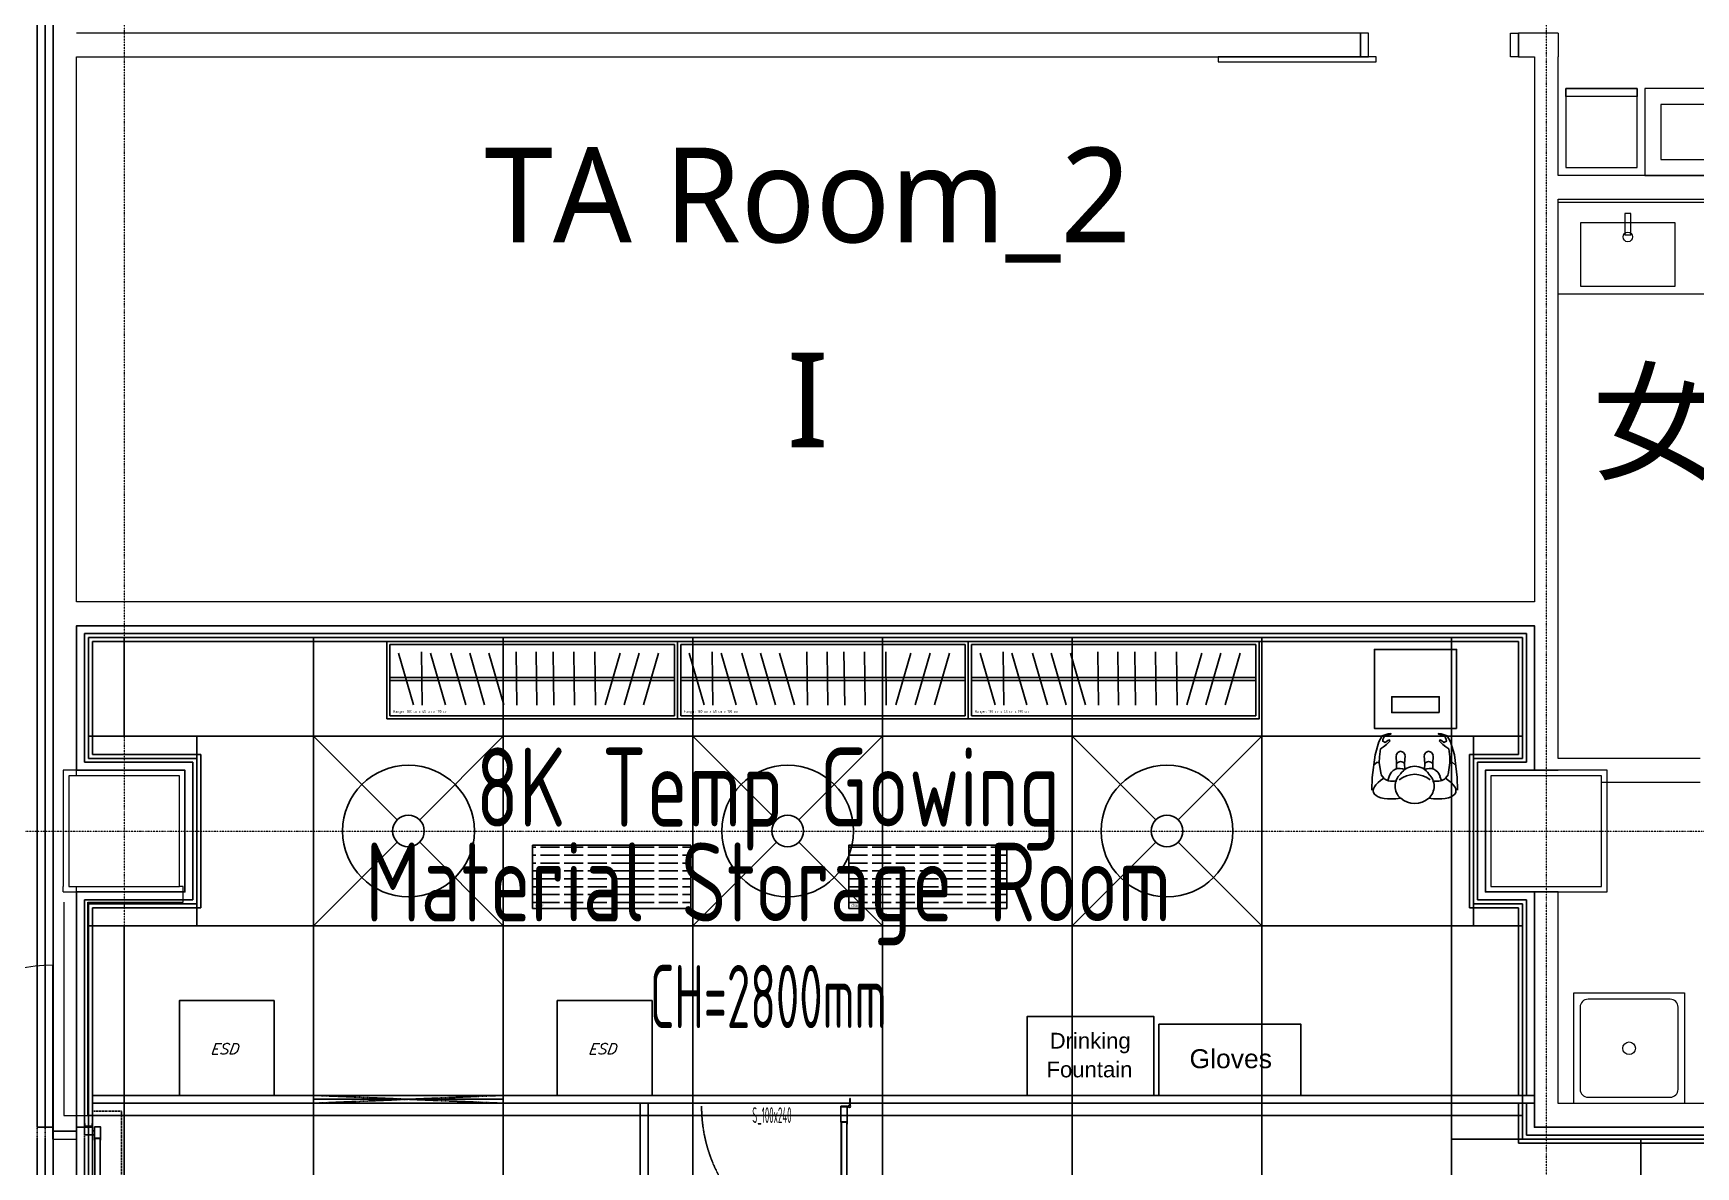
# Model space of a CAD drawing. Extents: x -32000 to 290600, y -111057 to 131250.
# Drawn here: x 243025 to 253547, y 12875 to 20050 of the extents above; entities that cross this region are included whole.
import ezdxf
from ezdxf.enums import TextEntityAlignment as Align

# ---------------------------------------------------------------- set-up
doc = ezdxf.new("R2010")
doc.units = 0
doc.header["$LTSCALE"] = 5
for name, pattern in [('H12PL3$0$JJP_三點線', [0.9, 0.3, -0.15, 0, -0.15, 0, -0.15, 0, -0.15]), ('XFDP30$0$HIDDEN', [0.3, 0.2, -0.1]), ('XFDP30$0$HIDDEN2', [0.1875, 0.125, -0.0625])]:
    doc.linetypes.add(name, pattern=pattern)
for name, color, linetype in [('H12PL3$0$A-OBJE-2D', 252, 'Continuous'), ('H12PL3$0$A-OBJE-TOIL.3D', 252, 'Continuous'), ('H12PL3$0$A-WALL-IN', 252, 'Continuous'), ('H12PL3$0$A-ZONE', 252, 'Continuous'), ('H12PL3$0$Door', 252, 'Continuous'), ('H12PL3$0$S-COL', 252, 'Continuous'), ('H12PL3$0$S-GRID', 252, 'Continuous'), ('XFDC30-200K$0$A-C-2800 (50K)', 9, 'Continuous'), ('XFDC30-50K$0$A-C-2800 (50K)', 9, 'Continuous'), ('XFDH30-50K$0$A-FFU-H-1200x1200_FAB B', 8, 'Continuous'), ('XFDH30-8K$0$A-FFU-H-1200x1200_FAB B', 8, 'Continuous'), ('XFDP30$0$A-C1-PVC', 9, 'XFDP30$0$ZIGZAG'), ('XFDP30$0$A-CR-TT2', 9, 'Continuous'), ('XFDP30$0$A-CR-TXT', 9, 'Continuous'), ('XFDP30$0$A-CR-TXT (8K)', 9, 'Continuous'), ('XFDP30$0$A-Door (8K)', 9, 'Continuous'), ('XFDP30$0$A-Partition opening', 9, 'XFDP30$0$HIDDEN2'), ('XFDP30$0$A-W-P1S (50K)', 9, 'Continuous'), ('XFDP30$0$A-W-P1S (8K)', 9, 'Continuous'), ('XFDP30$0$A-W-P2D (8K)', 9, 'Continuous'), ('XFDP30$0$B-BM (8K)', 9, 'Continuous'), ('XFDP30$0$B-Eq pattern (Belong to quotation)', 9, 'Continuous'), ('XFDP30$0$B-Gowning room improvement', 15, 'Continuous'), ('XFDP30$0$MDT-3-MF-4 (8K)', 8, 'Continuous')]:
    doc.layers.add(name, color=color, linetype=linetype)
doc.layers.add('XFDC30-200K$0$A-Area (50K)', color=170, linetype='Continuous', plot=False)
doc.layers.add('XFDC30-200K$0$A-Area (50K-Gown)', color=170, linetype='Continuous', plot=False)
doc.styles.add('H12PL3$0$Standard', font='', dxfattribs={"width": 0.8})
doc.styles.add('XFDP30$0$AA-TXT', font='isocp.shx', dxfattribs={"width": 0.8, "bigfont": 'china.shx'})
doc.styles.add('XFDP30$0$ROMANS', font='romans', dxfattribs={"bigfont": 'bigfont'})
doc.styles.add('XFDP30$0$shei', font='arial.ttf')
doc.styles.get('H12PL3$0$Standard').set_extended_font_data('Microsoft JhengHei')
doc.linetypes.add('XFDP30$0$ZIGZAG', pattern='A,0.0001,-0.2,[131,ltypeshp.shx,S=0.2,R=0,X=-0.2,Y=0],-0.4,[131,ltypeshp.shx,S=0.2,R=180,X=0.2,Y=0],-0.2', length=0.8001)

# ---------------------------------------------------------------- blocks, each defined once
blk = doc.blocks.new('XFDP30$0$GAD2205')
blk.add_lwpolyline([(0, 1), (0, 1), (-18, 1, -0.414214), (-18, 2), (-18, 3, -0.414214), (-18, 3), (-14, 3, 0.414214), (-13, 4), (-13, 4, 0.414214), (-14, 4), (-18, 4, -0.414214), (-18, 5), (-18, 12, -0.414214), (-18, 12), (-18, 12, 0.414214), (-18, 12), (-18, 14, 0.72636), (-19, 14), (-19, 13, 0.158507), (-19, 13), (-19, 0, 0.414214), (-19, 0), (19, 0, 0.414214), (19, 0), (19, 13, 0.158507), (19, 13), (19, 14, 0.72636), (18, 14), (18, 12, 0.414214), (18, 12, -0.414214), (18, 12), (18, 5, -0.414214), (18, 4), (14, 4, 0.414214), (13, 4), (13, 4, 0.414214), (14, 3), (18, 3, -0.414214), (18, 3), (18, 2, -0.414214), (18, 1), (0, 1)], format="xyb", close=True)
blk = doc.blocks.new('XFDP30$0$Door-S100')
for p, q in [((8.8, 90.4), (8.8, 95.3)), ((8.8, 95.3), (9.6, 95.3)), ((9.6, 95.3), (9.6, 90.4)), ((9.6, 90.4), (8.8, 90.4)), ((9.6, 94), (13.6, 94)), ((13.5, 91.8), (9.6, 91.8)), ((13.6, 94), (15, 93.9))]:
    blk.add_line(p, q)
blk.add_lwpolyline([(4.8, 90.4), (4.8, 95.3), (4, 95.3), (4, 90.4)], close=True)
at = {"ltscale": 5}
for points in [[(8.8, 87.8), (8.8, 97.9), (4.8, 97.9), (4.8, 87.8)], [(5, 87.5), (5, 14.8), (5, 14.8), (5, 87.5)], [(8.6, 14.8), (8.5, 14.8), (8.5, 87.5), (8.6, 87.5)], [(8.8, 4.3), (8.8, 14.4), (4.8, 14.4), (4.8, 4.3)]]:
    blk.add_lwpolyline(points, close=True, dxfattribs=at)
blk.add_lwpolyline([(4, 94), (0, 94), (-1.4, 93.9, 0.327495), (-2.2, 93.2, 0.089847), (-2.4, 82.5, 1.144881), (-0.5, 82.9, -0.137079), (-0.5, 91.3, -0.349357), (0, 91.8), (4, 91.8)], format="xyb")
blk.add_lwpolyline([(4.8, 87.9), (4.8, 86.7, 0.158507), (4.9, 86.7), (4.9, 86.5, 0.72636), (5, 86.6), (5, 86.7, 0.414214), (5, 86.7, -0.414214), (4.9, 86.8), (4.9, 87.5, -0.414214), (5, 87.5), (5.4, 87.5, 0.414214), (5.4, 87.5), (5.4, 87.6, 0.414214), (5.4, 87.6), (5, 87.6, -0.414214), (4.9, 87.6), (4.9, 87.8, -0.414214), (5, 87.8), (6.8, 87.8), (6.8, 87.8), (6.8, 87.8), (8.6, 87.8, -0.414214), (8.6, 87.8), (8.6, 87.6, -0.414214), (8.6, 87.6), (8.2, 87.6, 0.414214), (8.1, 87.6), (8.1, 87.5, 0.414214), (8.2, 87.5), (8.6, 87.5, -0.414214), (8.6, 87.5), (8.6, 86.8, -0.414214), (8.6, 86.7), (8.6, 86.7, 0.414214), (8.6, 86.7), (8.6, 86.6, 0.72636), (8.6, 86.5), (8.7, 86.7, 0.158507), (8.7, 86.7), (8.7, 87.9, 0.414214), (8.7, 87.9), (4.9, 87.9, 0.414214)], format="xyb", close=True, dxfattribs=at)
at = {"ltscale": 500}
for points in [[(3.2, -0.6), (3.2, 3.9), (3, 3.9), (3, -0.6)], [(8.5, 4.8), (4, 4.8), (4, 4.6), (8.5, 4.6)]]:
    blk.add_lwpolyline(points, close=True, dxfattribs=at)
at = {"linetype": 'XFDP30$0$HIDDEN', "ltscale": 0.1}
blk.add_arc((3.4, 4.4), 93.6, 0, 86.0689, dxfattribs=at)
at = {"extrusion": (0, 0, -1)}
for centre, major_axis, start_param, end_param in [((13.5, 91.2), (-0.417, 0.417), 0.901482, 2.245889), ((-0.8, 87.1), (10.9, 10.9), 0.51383, 1.058752), ((14.9, 93), (-0.624, 0.624), 0.866962, 2.13291), ((-13.8, 87.3), (21.3, 21.3), 0.585307, 0.943734), ((15, 82.6), (0.707, 0.707), 0.872811, 4.284184)]:
    blk.add_ellipse(centre, major_axis=major_axis, ratio=1, start_param=start_param, end_param=end_param, dxfattribs=at)
at = {"ltscale": 500, "extrusion": (0, 0, -1)}
blk.add_ellipse((3.4, 4.4), major_axis=(-0.495, 0.495), ratio=1, start_param=5.497787, end_param=11.780972, dxfattribs=at)
at = {"ltscale": 5, "xscale": 0.1000000000058208, "yscale": 0.1000000000058208, "zscale": 0.1000000000058208}
blk.add_blockref('XFDP30$0$GAD2205', (6.8, 14.3), dxfattribs=at)
at = {"color": 9, "style": 'XFDP30$0$AA-TXT', "width": 0.45}
blk.add_attdef('100X240', text='', height=10, dxfattribs=at).set_placement((52.5, 10), align=Align.MIDDLE_CENTER)
blk = doc.blocks.new('XFDP30$0$GA2606')
blk.add_lwpolyline([(-13, 1), (-13, 0), (-16, 0), (-16, 0), (-16, 0), (-19, 0, -0.902738), (-19, 1), (-10, 3, 0.298217), (-9, 2), (-2, 2, 0.414214), (-2, 3), (-2, 18), (-2, 18), (-2, 20, -0.668179), (-2, 20), (0, 18), (0, 0), (0, 0), (-2, 0)], format="xyb", close=True)
blk = doc.blocks.new('XFDP30$0$Door-120x000_AS')
at = {"ltscale": 5}
blk.add_hatch(color=256, dxfattribs=at).paths.add_polyline_path([(50.4, 32.9), (50.4, 26.9), (35.4, 29.9)])
for p, q in [((35.4, 29.9), (50.4, 32.9)), ((50.4, 32.9), (50.4, 26.9)), ((50.4, 26.9), (35.4, 29.9)), ((86.4, 29.9), (50.4, 29.9))]:
    blk.add_line(p, q)
at = {"color": 9, "linetype": 'XFDP30$0$HIDDEN2'}
blk.add_lwpolyline([(-135, 21), (132.5, 21), (132.5, 2.5), (-135, 2.5)], close=True, dxfattribs=at)
at = {"color": 1, "linetype": 'XFDP30$0$HIDDEN2'}
for points in [[(-125, 3.8), (-116.7, 3.8, 0.158507), (-116.7, 3.8), (-116.6, 3.9, 0.72636), (-116.6, 4), (-116.8, 4, 0.414214), (-116.8, 3.9, -0.414214), (-116.8, 3.9), (-117.5, 3.9, -0.414214), (-117.6, 4), (-117.6, 4.4, 0.414214), (-117.6, 4.4), (-117.6, 4.4, 0.414214), (-117.7, 4.4), (-117.7, 4, -0.414214), (-117.7, 3.9), (-117.8, 3.9, -0.414214), (-117.9, 4), (-117.9, 5.7), (-117.9, 5.8), (-117.9, 5.8), (-117.9, 7.6, -0.414214), (-117.8, 7.6), (-117.7, 7.6, -0.414214), (-117.7, 7.6), (-117.7, 7.1, 0.414214), (-117.6, 7.1), (-117.6, 7.1, 0.414214), (-117.6, 7.1), (-117.6, 7.6, -0.414214), (-117.5, 7.6), (-116.8, 7.6, -0.414214), (-116.8, 7.6), (-116.8, 7.6, 0.414214), (-116.8, 7.6), (-116.6, 7.6, 0.72636), (-116.6, 7.6), (-116.7, 7.7, 0.158507), (-116.7, 7.7), (-125, 7.7, 0.414214), (-125, 7.7), (-125, 3.9, 0.414214)], [(0, 3.8), (-8.3, 3.8, -0.158507), (-8.3, 3.8), (-8.4, 3.9, -0.72636), (-8.4, 4), (-8.2, 4, -0.414214), (-8.2, 3.9, 0.414214), (-8.2, 3.9), (-7.5, 3.9, 0.414214), (-7.4, 4), (-7.4, 4.4, -0.414214), (-7.4, 4.4), (-7.4, 4.4, -0.414214), (-7.3, 4.4), (-7.3, 4, 0.414214), (-7.3, 3.9), (-7.2, 3.9, 0.414214), (-7.1, 4), (-7.1, 5.7), (-7.1, 5.8), (-7.1, 5.8), (-7.1, 7.6, 0.414214), (-7.2, 7.6), (-7.3, 7.6, 0.414214), (-7.3, 7.6), (-7.3, 7.1, -0.414214), (-7.4, 7.1), (-7.4, 7.1, -0.414214), (-7.4, 7.1), (-7.4, 7.6, 0.414214), (-7.5, 7.6), (-8.2, 7.6, 0.414214), (-8.2, 7.6), (-8.2, 7.6, -0.414214), (-8.2, 7.6), (-8.4, 7.6, -0.72636), (-8.4, 7.6), (-8.3, 7.7, -0.158507), (-8.3, 7.7), (0, 7.7, -0.414214), (0, 7.7), (0, 3.9, -0.414214)]]:
    blk.add_lwpolyline(points, format="xyb", close=True, dxfattribs=at)
blk.add_lwpolyline([(-117.6, 4), (-117.6, 7.5), (-7.4, 7.5), (-7.4, 4)], close=True, dxfattribs=at)
for points in [[(-2.3, -0.5, 0.070096), (-2.3, -0.5, 0.334236), (-2.2, -0.5, 0.795363), (-2.2, -0.4), (-2.6, -0.4, -0.414214), (-2.7, -0.3), (-2.7, 0.3, -0.414214), (-2.6, 0.4), (-2.2, 0.4, 0.795363), (-2.2, 0.5, 0.334236), (-2.3, 0.5, 0.070096), (-2.3, 0.5, 0.06212), (-2.3, 0.5, -0.357966), (-2.3, 0.5, -0.114149), (-2.3, 0.5), (-2.5, 0.6, 0.520559), (-2.5, 0.6, -0.09816), (-2.5, 0.6, -0.704497), (-2.6, 0.6, 0.231019), (-2.7, 0.8, -0.259663), (-2.7, 0.8), (-2.7, 1.5, 0.250846), (-2.7, 1.6, 0.148829), (-2.7, 1.6), (-2.8, 1.9, 0.835879), (-3, 1.9), (-3, -1.9, 0.835879), (-2.8, -1.9), (-2.7, -1.6, 0.148829), (-2.7, -1.6, 0.250846), (-2.7, -1.5), (-2.7, -0.8, -0.259663), (-2.7, -0.8, 0.231019), (-2.6, -0.6, -0.704497), (-2.5, -0.6, -0.09816), (-2.5, -0.6, 0.520559), (-2.5, -0.6), (-2.3, -0.5, -0.114149), (-2.3, -0.5, -0.357966), (-2.3, -0.5, 0.06212)], [(-2.5, 3.8), (5.8, 3.8, 0.158507), (5.8, 3.8), (5.9, 3.9, 0.72636), (5.9, 4), (5.7, 4, 0.414214), (5.7, 3.9, -0.414214), (5.7, 3.9), (5, 3.9, -0.414214), (4.9, 4), (4.9, 4.4, 0.414214), (4.9, 4.4), (4.9, 4.4, 0.414214), (4.8, 4.4), (4.8, 4, -0.414214), (4.8, 3.9), (4.7, 3.9, -0.414214), (4.6, 4), (4.6, 5.7), (4.6, 5.8), (4.6, 5.8), (4.6, 7.6, -0.414214), (4.7, 7.6), (4.8, 7.6, -0.414214), (4.8, 7.6), (4.8, 7.1, 0.414214), (4.9, 7.1), (4.9, 7.1, 0.414214), (4.9, 7.1), (4.9, 7.6, -0.414214), (5, 7.6), (5.7, 7.6, -0.414214), (5.7, 7.6), (5.7, 7.6, 0.414214), (5.7, 7.6), (5.9, 7.6, 0.72636), (5.9, 7.6), (5.8, 7.7, 0.158507), (5.8, 7.7), (-2.5, 7.7, 0.414214), (-2.5, 7.7), (-2.5, 3.9, 0.414214)], [(122.5, 3.8), (114.2, 3.8, -0.158507), (114.2, 3.8), (114.1, 3.9, -0.72636), (114.1, 4), (114.3, 4, -0.414214), (114.3, 3.9, 0.414214), (114.3, 3.9), (115, 3.9, 0.414214), (115.1, 4), (115.1, 4.4, -0.414214), (115.1, 4.4), (115.1, 4.4, -0.414214), (115.2, 4.4), (115.2, 4, 0.414214), (115.2, 3.9), (115.3, 3.9, 0.414214), (115.4, 4), (115.4, 5.7), (115.4, 5.8), (115.4, 5.8), (115.4, 7.6, 0.414214), (115.3, 7.6), (115.2, 7.6, 0.414214), (115.2, 7.6), (115.2, 7.1, -0.414214), (115.1, 7.1), (115.1, 7.1, -0.414214), (115.1, 7.1), (115.1, 7.6, 0.414214), (115, 7.6), (114.3, 7.6, 0.414214), (114.3, 7.6), (114.3, 7.6, -0.414214), (114.3, 7.6), (114.1, 7.6, -0.72636), (114.1, 7.6), (114.2, 7.7, -0.158507), (114.2, 7.7), (122.5, 7.7, -0.414214), (122.5, 7.7), (122.5, 3.9, -0.414214)], [(122.3, -0.5, -0.070096), (122.3, -0.5, -0.334236), (122.2, -0.5, -0.795363), (122.2, -0.4), (122.6, -0.4, 0.414214), (122.7, -0.3), (122.7, 0.3, 0.414214), (122.6, 0.4), (122.2, 0.4, -0.795363), (122.2, 0.5, -0.334236), (122.3, 0.5, -0.070096), (122.3, 0.5, -0.06212), (122.3, 0.5, 0.357966), (122.3, 0.5, 0.114149), (122.3, 0.5), (122.5, 0.6, -0.520559), (122.5, 0.6, 0.09816), (122.5, 0.6, 0.704497), (122.6, 0.6, -0.231019), (122.7, 0.8, 0.259663), (122.7, 0.8), (122.7, 1.5, -0.250846), (122.7, 1.6, -0.148829), (122.7, 1.6), (122.8, 1.9, -0.835879), (123, 1.9), (123, -1.9, -0.835879), (122.8, -1.9), (122.7, -1.6, -0.148829), (122.7, -1.6, -0.250846), (122.7, -1.5), (122.7, -0.8, 0.259663), (122.7, -0.8, -0.231019), (122.6, -0.6, 0.704497), (122.5, -0.6, 0.09816), (122.5, -0.6, -0.520559), (122.5, -0.6), (122.3, -0.5, 0.114149), (122.3, -0.5, 0.357966), (122.3, -0.5, -0.06212)]]:
    blk.add_lwpolyline(points, format="xyb", close=True)
for points in [[(-2.5, 2.5), (2.5, 2.5), (2.5, -2.5), (-2.5, -2.5)], [(4.9, 4), (4.9, 7.5), (115.1, 7.5), (115.1, 4)], [(122.5, 2.5), (117.5, 2.5), (117.5, -2.5), (122.5, -2.5)]]:
    blk.add_lwpolyline(points, close=True)
at = {"ltscale": 5}
for points in [[(2.5, 2.5), (0, 2.5), (0, 3.8), (2.5, 3.8)], [(117.5, 2.5), (120, 2.5), (120, 3.8), (117.5, 3.8)]]:
    blk.add_lwpolyline(points, close=True, dxfattribs=at)
at = {"yscale": 0.09999999999990905}
for p, xscale, zscale, rotation in [((-2.5, 2.5), 0.09999999999990905, 0.09999999999990905, 90), ((122.5, 2.5), -0.09999999999990905, 0.1, 270), ((-2.5, -2.5), -0.09999999999990905, 0.1, 90), ((122.5, -2.5), 0.09999999999990905, 0.09999999999990905, 270)]:
    blk.add_blockref('XFDP30$0$GA2606', p, dxfattribs=dict(at, xscale=xscale, zscale=zscale, rotation=rotation))
at = {"color": 9, "style": 'XFDP30$0$AA-TXT', "width": 0.45}
blk.add_attdef('120x240', text='', height=10, dxfattribs=at).set_placement((60, 14.4), align=Align.MIDDLE)
blk = doc.blocks.new('XFDP30$0$~hanger_180x45x190')
for p, q in [((1820, 470), (20, 470)), ((20, 470), (20, 20)), ((224, 86), (220, 425)), ((823, 86), (819, 425)), ((950, 86), (946, 425)), ((1058, 86), (1053, 425)), ((1188, 86), (1184, 425)), ((1321, 86), (1317, 425)), ((1820, 20), (1820, 470)), ((74, 417), (169, 88)), ((276, 417), (371, 88)), ((406, 417), (501, 88)), ((525, 417), (619, 88)), ((646, 417), (741, 88)), ((1477, 417), (1382, 88)), ((1598, 417), (1503, 88)), ((1720, 417), (1625, 88)), ((20, 261), (1820, 261)), ((20, 243), (1820, 243)), ((20, 20), (1820, 20))]:
    blk.add_line(p, q)
blk.add_lwpolyline([(0, 0), (1840, 0), (1840, 490), (0, 490)], close=True)
at = {"color": 1, "style": 'XFDP30$0$AA-TXT', "width": 0.8}
blk.add_text('Hanger: 180 cm x 45 cm x 190 cm', height=18.2, dxfattribs=at).set_placement((40, 38))
blk = doc.blocks.new('XFDP30$0$~chair')
at = {"layer": 'XFDP30$0$B-Gowning room improvement', "transparency": 33554610}
h = blk.add_hatch(dxfattribs=at)
h.set_pattern_fill('ACAD_ISO02W100', color=256, scale=10)
h.set_pattern_definition([(0, (-1520464.893, -208902.57), (0, 50), [120, -30])])
h.paths.add_polyline_path([(0, 0), (1000, 0), (1000, 400), (0, 400)])
at = {"layer": 'XFDP30$0$B-Gowning room improvement'}
blk.add_lwpolyline([(0, 0), (1000, 0), (1000, 400), (0, 400)], close=True, dxfattribs=at)
at = {"layer": 'XFDP30$0$B-Gowning room improvement', "color": 1, "style": 'XFDP30$0$AA-TXT', "width": 0.8}
blk.add_text('chair', height=20, dxfattribs=at).set_placement((17, 10))
blk = doc.blocks.new('XFDP30$0$~glove')
at = {"layer": 'XFDP30$0$B-Gowning room improvement'}
blk.add_lwpolyline([(450, 0), (450, -900), (0, -900), (0, 0)], close=True, dxfattribs=at)
at = {"layer": 'XFDP30$0$B-Gowning room improvement', "style": 'XFDP30$0$shei'}
blk.add_text('Gloves', height=120, rotation=270, dxfattribs=at).set_placement((172, -195))
blk = doc.blocks.new('XFDP30')
at = {"layer": 'XFDP30$0$A-C1-PVC', "ltscale": 0.25}
blk.add_line((244800, 13302), (246000, 13302), dxfattribs=at)
at = {"layer": 'XFDP30$0$A-Partition opening'}
for p, q in [((246000, 13277), (244800, 13327)), ((246000, 13327), (244800, 13277))]:
    blk.add_line(p, q, dxfattribs=at)
blk.add_lwpolyline([(246000, 13277), (246000, 13327), (244800, 13327), (244800, 13277)], close=True, dxfattribs=at)
at = {"layer": 'XFDP30$0$A-W-P1S (50K)'}
for p, q in [((252425, 13025), (252425, 13277)), ((252475, 13075), (252475, 13277)), ((243301, 13125), (243400, 13125)), ((259325, 13075), (252475, 13075)), ((259375, 13025), (252425, 13025))]:
    blk.add_line(p, q, dxfattribs=at)
at = {"layer": 'XFDP30$0$A-W-P1S (50K)', "linetype": 'XFDP30$0$HIDDEN2'}
for p, q in [((243350, 13125), (243350, 11855)), ((243400, 13125), (243400, 11855))]:
    blk.add_line(p, q, dxfattribs=at)
at = {"layer": 'XFDP30$0$A-W-P1S (8K)'}
for p, q in [((243051, 13125), (243051, 21100)), ((243101, 13125), (243101, 21100)), ((252475, 16250), (243350, 16250)), ((243350, 15435), (243350, 16250)), ((252475, 15435), (252475, 16250)), ((252425, 16200), (243400, 16200)), ((243400, 15485), (243400, 16200)), ((252425, 15485), (252425, 16200)), ((243400, 15485), (244085, 15485)), ((244085, 15485), (244085, 14515)), ((252115, 14515), (252115, 15485)), ((252425, 15485), (252115, 15485)), ((243350, 15435), (244035, 15435)), ((244035, 15435), (244035, 14565)), ((252165, 14565), (252165, 15435)), ((252475, 15435), (252165, 15435)), ((243350, 14565), (243350, 13125)), ((243350, 14565), (244035, 14565)), ((252475, 14565), (252165, 14565)), ((252475, 13327), (252475, 14565)), ((243400, 14515), (243400, 13125)), ((243400, 14515), (244085, 14515)), ((252425, 14515), (252115, 14515)), ((252425, 13327), (252425, 14515)), ((243150, 13125), (243051, 13125))]:
    blk.add_line(p, q, dxfattribs=at)
at = {"layer": 'XFDP30$0$A-W-P1S (8K)', "linetype": 'XFDP30$0$HIDDEN2'}
for p, q in [((243051, 13125), (243051, 11855)), ((243101, 13125), (243101, 11855))]:
    blk.add_line(p, q, dxfattribs=at)
at = {"layer": 'XFDP30$0$A-W-P2D (8K)'}
for p, q in [((252525, 13327), (243400, 13327)), ((252525, 13277), (243400, 13277)), ((246866, 10475), (246866, 13277)), ((246916, 10425), (246916, 13277))]:
    blk.add_line(p, q, dxfattribs=at)
at = {"layer": 'XFDP30$0$B-BM (8K)'}
for points in [[(252033, 15650), (251513, 15650), (251513, 16150), (252033, 16150)], [(251923, 15750), (251623, 15750), (251623, 15850), (251923, 15850)]]:
    blk.add_lwpolyline(points, close=True, dxfattribs=at)
at = {"layer": 'XFDP30$0$B-Gowning room improvement'}
for points in [[(243950, 13327), (244550, 13327), (244550, 13927), (243950, 13927)], [(246342, 13327), (246942, 13327), (246942, 13927), (246342, 13927)], [(249316, 13327), (250116, 13327), (250116, 13827), (249316, 13827)]]:
    blk.add_lwpolyline(points, close=True, dxfattribs=at)
at = {"layer": 'XFDP30$0$MDT-3-MF-4 (8K)'}
for p, q in [((251508, 15418), (251531, 15435)), ((251531, 15435), (251544, 15431)), ((252004, 15435), (251991, 15431)), ((252027, 15418), (252004, 15435)), ((251497, 15259), (251498, 15338)), ((251555, 15356), (251572, 15334)), ((251607, 15346), (251597, 15320)), ((251928, 15346), (251938, 15320)), ((251980, 15356), (251963, 15334)), ((252038, 15259), (252037, 15338))]:
    blk.add_line(p, q, dxfattribs=at)
for points in [[(251498, 15338), (251517, 15482), (251540, 15565), (251562, 15602), (251599, 15616), (251616, 15618), (251616, 15613), (251590, 15606), (251577, 15600), (251567, 15580), (251566, 15568), (251582, 15561), (251597, 15573), (251609, 15577), (251611, 15569), (251590, 15548), (251571, 15534), (251552, 15520), (251545, 15470), (251544, 15432), (251555, 15357)], [(252037, 15338), (252019, 15482), (251995, 15565), (251973, 15602), (251936, 15616), (251919, 15618), (251919, 15613), (251945, 15606), (251958, 15600), (251968, 15580), (251969, 15568), (251953, 15561), (251938, 15573), (251926, 15577), (251924, 15569), (251945, 15548), (251964, 15534), (251983, 15520), (251990, 15470), (251991, 15432), (251980, 15357)], [(251651, 15477), (251653, 15427), (251652, 15394)], [(251707, 15477), (251704, 15427), (251706, 15390)], [(251828, 15477), (251831, 15427), (251829, 15390)], [(251884, 15477), (251882, 15427), (251883, 15394)]]:
    blk.add_lwpolyline(points, dxfattribs=at)
for centre, radius, start, end in [((251685, 15472), 34.4, 99.9771, 170.0229), ((251673, 15472), 34.4, 9.9771, 80.0229), ((251862, 15472), 34.4, 99.9771, 170.0229), ((251850, 15472), 34.4, 9.9771, 80.0229), ((251674, 15327), 69.9, 63.3387, 164.2389), ((251746, 15284), 102, 131.0438, 228.9562), ((251679, 15408), 32, 36.6769, 143.3231), ((251768, 15304), 106, 32.885, 147.115), ((251861, 15327), 69.9, 15.7611, 116.6613), ((251856, 15408), 32, 36.6769, 143.3231), ((251789, 15284), 102, 311.0438, 48.9562), ((251768, 15199), 160, 52.0287, 127.9713), ((251768, 15309), 135, 228.9782, 311.0218)]:
    blk.add_arc(centre, radius, start, end, dxfattribs=at)
at = {"layer": 'XFDP30$0$MDT-3-MF-4 (8K)', "extrusion": (0, 0, -1)}
for centre, major_axis, start_param, end_param in [((251756, 15316), (249, 70), 1.984264, 3.986456), ((251779, 15316), (-249, 70), 2.296729, 4.298921)]:
    blk.add_ellipse(centre, major_axis=major_axis, ratio=0.35182, start_param=start_param, end_param=end_param, dxfattribs=at)
at = {"layer": 'XFDP30$0$MDT-3-MF-4 (8K)'}
for points in [[(251572, 15334), (251603, 15318), (251654, 15317)], [(251963, 15334), (251932, 15318), (251881, 15317)]]:
    blk.add_spline(points, degree=3, dxfattribs=at)
at = {"layer": 'XFDP30$0$A-Door (8K)'}
ref = blk.add_blockref('XFDP30$0$Door-S100', (248225, 13302), dxfattribs=dict(at, xscale=10, yscale=10, zscale=10, rotation=180))
ref.add_attrib('100X240', 'S_100x240', dxfattribs={"layer": '0', "color": 9, "height": 100, "rotation": 180, "style": 'XFDP30$0$AA-TXT', "text_generation_flag": 6, "width": 0.45}).set_placement((247700, 13202), align=Align.MIDDLE_CENTER)
ref = blk.add_blockref('XFDP30$0$Door-120x000_AS', (243375, 11902), dxfattribs=dict(at, xscale=-10, yscale=10, zscale=10, rotation=270))
ref.add_attrib('120x240', 'AS_120x240', dxfattribs={"layer": '0', "color": 9, "height": 100, "rotation": 90, "style": 'XFDP30$0$AA-TXT', "width": 0.45}).set_placement((243510, 12503), align=Align.MIDDLE)
at = {"layer": 'XFDP30$0$B-Eq pattern (Belong to quotation)'}
for p in [(245263, 15710), (247103, 15710), (248943, 15710)]:
    blk.add_blockref('XFDP30$0$~hanger_180x45x190', p, dxfattribs=at)
at = {"layer": 'XFDP30$0$B-Gowning room improvement'}
for p in [(246186, 14510), (248186, 14510)]:
    blk.add_blockref('XFDP30$0$~chair', p, dxfattribs=at)
at = {"layer": 'XFDP30$0$B-Gowning room improvement', "color": 5, "rotation": 90}
blk.add_blockref('XFDP30$0$~glove', (250148, 13327), dxfattribs=at)
at = {"layer": 'XFDP30$0$A-CR-TT2', "style": 'XFDP30$0$AA-TXT', "width": 0.6}
blk.add_text('CH=2800mm', height=400, dxfattribs=at).set_placement((247677, 13953), align=Align.MIDDLE)
at = {"layer": 'XFDP30$0$A-CR-TXT', "style": 'XFDP30$0$AA-TXT', "width": 0.8}
blk.add_text('Material Storage Room', height=500, dxfattribs=at).set_placement((247677, 14603), align=Align.MIDDLE)
at = {"layer": 'XFDP30$0$A-CR-TXT (8K)', "style": 'XFDP30$0$AA-TXT', "width": 0.8}
blk.add_text('8K Temp Gowing', height=500, dxfattribs=at).set_placement((247677, 15203), align=Align.MIDDLE)
at = {"layer": 'XFDP30$0$B-Gowning room improvement', "style": 'XFDP30$0$shei'}
for s, p in [('Drinking', (249458, 13623)), ('Fountain', (249438, 13441))]:
    blk.add_text(s, height=100, dxfattribs=at).set_placement(p)
at = {"layer": 'XFDP30$0$B-Gowning room improvement', "style": 'XFDP30$0$ROMANS', "oblique": 20}
for p in [(244232, 13587), (246624, 13587)]:
    blk.add_text('ESD', height=67.5, dxfattribs=at).set_placement(p, align=Align.CENTER)
blk = doc.blocks.new('H12PL3')
at = {"layer": 'H12PL3$0$A-OBJE-2D', "lineweight": 0}
for points in [[(253175, 19200), (253175, 19700), (252725, 19700), (252725, 19200)], [(253175, 19700), (253175, 19650), (252725, 19650), (252725, 19700)], [(253225, 19700), (253225, 19150), (255175, 19150), (255175, 19700)], [(253325, 19600), (253325, 19250), (253825, 19250), (253825, 19600)]]:
    blk.add_lwpolyline(points, close=True, dxfattribs=at)
at = {"layer": 'H12PL3$0$A-OBJE-TOIL.3D', "lineweight": 0}
for p, q in [((252675, 19000), (255325, 19000)), ((252675, 18400), (252675, 19000)), ((252675, 18980), (255325, 18980)), ((253416.67, 18850), (252816.67, 18850)), ((252816.67, 18850), (252816.67, 18450)), ((253416.67, 18450), (253416.67, 18850)), ((252816.67, 18450), (253416.67, 18450)), ((252675, 18400), (255325, 18400)), ((253385, 13935), (252865, 13935)), ((252815, 13885), (252815, 13365)), ((253435, 13365), (253435, 13885)), ((252865, 13315), (253385, 13315))]:
    blk.add_line(p, q, dxfattribs=at)
at = {"layer": 'H12PL3$0$A-OBJE-TOIL.3D', "lineweight": 0, "flags": 128}
for points in [[(253096.67, 18775), (253136.67, 18775), (253136.67, 18910), (253096.67, 18910)], [(253475, 13275), (252775, 13275), (252775, 13975), (253475, 13975)]]:
    blk.add_lwpolyline(points, close=True, dxfattribs=at)
at = {"layer": 'H12PL3$0$A-OBJE-TOIL.3D', "lineweight": 0}
for centre, radius in [((253116.67, 18760.41), 30), ((253125, 13625), 40)]:
    blk.add_circle(centre, radius, dxfattribs=at)
for centre, start, end in [((252865, 13885), 90, 180), ((253385, 13885), 0, 90), ((252865, 13365), 180, 270), ((253385, 13365), 270, 0)]:
    blk.add_arc(centre, 50, start, end, dxfattribs=at)
at = {"layer": 'H12PL3$0$A-WALL-IN', "lineweight": 0}
for p, q in [((251425, 19900), (251425, 20050)), ((252425, 19900), (252425, 20050)), ((252525, 15385), (252675, 15385)), ((252675, 14615), (252525, 14615)), ((243150, 13100), (243300, 13100))]:
    blk.add_line(p, q, dxfattribs=at)
at = {"layer": 'H12PL3$0$A-WALL-IN', "lineweight": 0, "flags": 128}
for points in [[(243150, 21100), (243150, 14600)], [(251425, 20050), (243300, 20050)], [(252675, 20050), (252425, 20050)], [(252675, 20050), (252675, 19900)], [(243300, 19900), (251425, 19900)], [(243300, 16450), (243300, 19900)], [(252425, 19900), (252525, 19900)], [(252525, 19900), (252525, 16450)], [(252675, 19150), (252675, 19900)], [(255175, 19150), (252675, 19150)], [(252675, 19000), (255325, 19000)], [(252675, 15460), (252675, 19000)], [(252525, 16450), (243300, 16450)], [(243300, 16300), (252525, 16300)], [(243300, 15350), (243300, 16300)], [(252525, 16300), (252525, 15385)], [(243215, 15385), (243215, 15350)], [(243950, 15385), (243215, 15385)], [(243985, 15385), (243950, 15385)], [(243985, 14650), (243985, 15385)], [(252215, 15385), (252215, 15350)], [(252950, 15385), (252215, 15385)], [(253575, 15460), (252675, 15460)], [(252985, 15385), (252950, 15385)], [(252985, 14650), (252985, 15385)], [(243215, 15350), (243215, 14650)], [(252215, 15350), (252215, 14650)], [(252950, 15310), (253575, 15310)], [(243150, 15000), (243150, 13100)], [(243215, 14615), (243215, 14650)], [(243300, 14600), (243300, 14650)], [(243975, 14650), (243950, 14650)], [(243975, 14550), (243975, 14650)], [(243985, 14615), (243985, 14650)], [(252215, 14615), (252215, 14650)], [(252985, 14615), (252985, 14650)], [(243215, 14615), (243985, 14615)], [(243220, 14550), (243220, 13200)], [(243300, 13100), (243300, 14550)], [(243370, 13200), (243370, 14550)], [(243370, 14550), (243975, 14550)], [(252215, 14615), (252985, 14615)], [(252525, 14615), (252525, 13125)], [(252675, 13275), (252675, 14615)], [(256275, 13275), (252675, 13275)], [(243220, 13200), (243370, 13200)], [(252525, 13125), (252675, 13125)], [(252675, 13125), (259125, 13125)]]:
    blk.add_lwpolyline(points, dxfattribs=at)
at = {"layer": 'H12PL3$0$Door', "lineweight": 0}
for p, q in [((251475, 20050), (251425, 20050)), ((251425, 20050), (251425, 19900)), ((251475, 19900), (251475, 20050)), ((252375, 19900), (252375, 20050)), ((252375, 20050), (252425, 20050)), ((252425, 20050), (252425, 19900)), ((251525, 19900), (250525, 19900)), ((250525, 19900), (250525, 19870)), ((251425, 19900), (251475, 19900)), ((251525, 19870), (251525, 19900)), ((252425, 19900), (252375, 19900)), ((250525, 19870), (251525, 19870)), ((243150, 13050), (243150, 14150)), ((243150, 13100), (243150, 13050)), ((243300, 13100), (243150, 13100)), ((243150, 13100), (243300, 13100)), ((243150, 13100), (243300, 13100)), ((243150, 13050), (243300, 13050)), ((243300, 13050), (243300, 13100))]:
    blk.add_line(p, q, dxfattribs=at)
blk.add_arc((243150, 13050), 1100, 90, 270, dxfattribs=at)
at = {"layer": 'H12PL3$0$S-COL', "lineweight": 0, "flags": 128}
for points in [[(243250, 14650), (243950, 14650), (243950, 15350), (243250, 15350)], [(252250, 14650), (252950, 14650), (252950, 15350), (252250, 15350)]]:
    blk.add_lwpolyline(points, close=True, dxfattribs=at)
at = {"layer": 'H12PL3$0$S-GRID', "linetype": 'H12PL3$0$JJP_三點線', "lineweight": 0}
for p, q in [((243600, 128250), (243600, -28000)), ((252600, 128250), (252600, -28000)), ((-29000, 15000), (289600, 15000))]:
    blk.add_line(p, q, dxfattribs=at)
blk.add_blockref('XFDP30', (0, 0))
at = {"layer": 'H12PL3$0$A-ZONE', "style": 'H12PL3$0$Standard'}
for s, p in [('TA Room_2', (247926.93, 19326.37)), ('I', (247926.93, 18029.07)), ('女廁_2', (254099.14, 17882.25))]:
    blk.add_text(s, height=600, dxfattribs=at).set_placement(p, align=Align.TOP_CENTER)
blk = doc.blocks.new('XFDC30-50K')
at = {"layer": 'XFDC30-50K$0$A-C-2800 (50K)', "ltscale": 0.3}
for p, q in [((252450, 16225), (243375, 16225)), ((243375, 16225), (243375, 15460)), ((243600, 16225), (243600, 15600)), ((244800, 16225), (244800, -2025)), ((246000, 16225), (246000, -2025)), ((247200, 16225), (247200, -2025)), ((248400, 16225), (248400, -2025)), ((249600, 16225), (249600, -2025)), ((250800, 16225), (250800, -2025)), ((252000, 16225), (252000, -2025)), ((252450, 15460), (252450, 16225)), ((243375, 15600), (252450, 15600)), ((244060, 15600), (244060, 14400)), ((252140, 14400), (252140, 15600)), ((243375, 15460), (244060, 15460)), ((252140, 15460), (252450, 15460)), ((244060, 14540), (243375, 14540)), ((243375, 14540), (243375, 460)), ((252450, 14540), (252140, 14540)), ((252450, 13050), (252450, 14540)), ((243375, 14400), (252450, 14400)), ((243600, 14400), (243600, 460)), ((243375, 13200), (252450, 13200)), ((259350, 13050), (252000, 13050)), ((253200, 13050), (253200, -2025))]:
    blk.add_line(p, q, dxfattribs=at)
blk = doc.blocks.new('XFDC30-200K')
at = {"layer": 'XFDC30-200K$0$A-Area (50K)'}
blk.add_lwpolyline([(243151, 3000), (243151, 37200), (239940, 37200), (239940, 44550), (235500, 44550), (235500, 50025), (243151, 50025), (243151, 90350)], dxfattribs=at)
at = {"layer": 'XFDC30-200K$0$A-Area (50K-Gown)'}
blk.add_lwpolyline([(263350, 19900), (259275, 19900), (259275, 13125), (252525, 13125), (252525, 14615), (252215, 14615), (252215, 15385), (252525, 15385), (252525, 16300), (243300, 16300), (243300, 15385), (243985, 15385), (243985, 14615), (243300, 14615), (243300, 385), (243985, 385), (243985, -385), (243550, -385), (243550, -2100), (263350, -2100)], close=True, dxfattribs=at)
at = {"layer": 'XFDC30-200K$0$A-C-2800 (50K)', "ltscale": 0.3}
for p, q in [((252450, 16225), (243375, 16225)), ((243375, 16225), (243375, 15460)), ((243600, 16225), (243600, 15600)), ((244800, 16225), (244800, -2025)), ((246000, 16225), (246000, -2025)), ((247200, 16225), (247200, -2025)), ((248400, 16225), (248400, -2025)), ((249600, 16225), (249600, -2025)), ((250800, 16225), (250800, -2025)), ((252000, 16225), (252000, -2025)), ((252450, 15460), (252450, 16225)), ((243375, 15600), (252450, 15600)), ((244060, 15600), (244060, 14400)), ((252140, 14400), (252140, 15600)), ((243375, 15460), (244060, 15460)), ((252140, 15460), (252450, 15460)), ((244060, 14540), (243375, 14540)), ((243375, 14540), (243375, 460)), ((252450, 14540), (252140, 14540)), ((252450, 13050), (252450, 14540)), ((243375, 14400), (252450, 14400)), ((243600, 14400), (243600, 460)), ((243375, 13200), (252450, 13200)), ((259350, 13050), (252000, 13050)), ((253200, 13050), (253200, -2025))]:
    blk.add_line(p, q, dxfattribs=at)
blk = doc.blocks.new('XFDH30-8K$0$FFU-1212-H')
for p, q in [((0, 120), (52.9, 67.1)), ((67.1, 67.1), (120, 120)), ((0, 0), (52.9, 52.9)), ((67.1, 52.9), (120, 0))]:
    blk.add_line(p, q)
blk.add_lwpolyline([(0, 0), (120, 0), (120, 120), (0, 120)], close=True)
for radius in [41.7, 10]:
    blk.add_circle((60, 60), radius)
blk = doc.blocks.new('XFDH30-8K')
at = {"layer": 'XFDH30-8K$0$A-FFU-H-1200x1200_FAB B', "xscale": -10, "yscale": 10, "zscale": 10, "rotation": 90}
for p in [(246000, 15600), (248400, 15600), (250800, 15600)]:
    blk.add_blockref('XFDH30-8K$0$FFU-1212-H', p, dxfattribs=at)
blk = doc.blocks.new('XFDH30-50K$0$FFU-1212-H')
for p, q in [((0, 120), (52.9, 67.1)), ((67.1, 67.1), (120, 120)), ((0, 0), (52.9, 52.9)), ((67.1, 52.9), (120, 0))]:
    blk.add_line(p, q)
blk.add_lwpolyline([(0, 0), (120, 0), (120, 120), (0, 120)], close=True)
for radius in [41.7, 10]:
    blk.add_circle((60, 60), radius)
blk = doc.blocks.new('XFDH30-50K')
at = {"layer": 'XFDH30-50K$0$A-FFU-H-1200x1200_FAB B', "xscale": -10, "yscale": 10, "zscale": 10, "rotation": 90}
for p in [(246000, 15600), (248400, 15600), (250800, 15600)]:
    blk.add_blockref('XFDH30-50K$0$FFU-1212-H', p, dxfattribs=at)

msp = doc.modelspace()

# ---------------------------------------------------------------- block references
for name in ['H12PL3', 'XFDC30-200K', 'XFDC30-50K', 'XFDH30-50K', 'XFDH30-8K']:
    msp.add_blockref(name, (0, 0))

doc.saveas('drawing.dxf')
